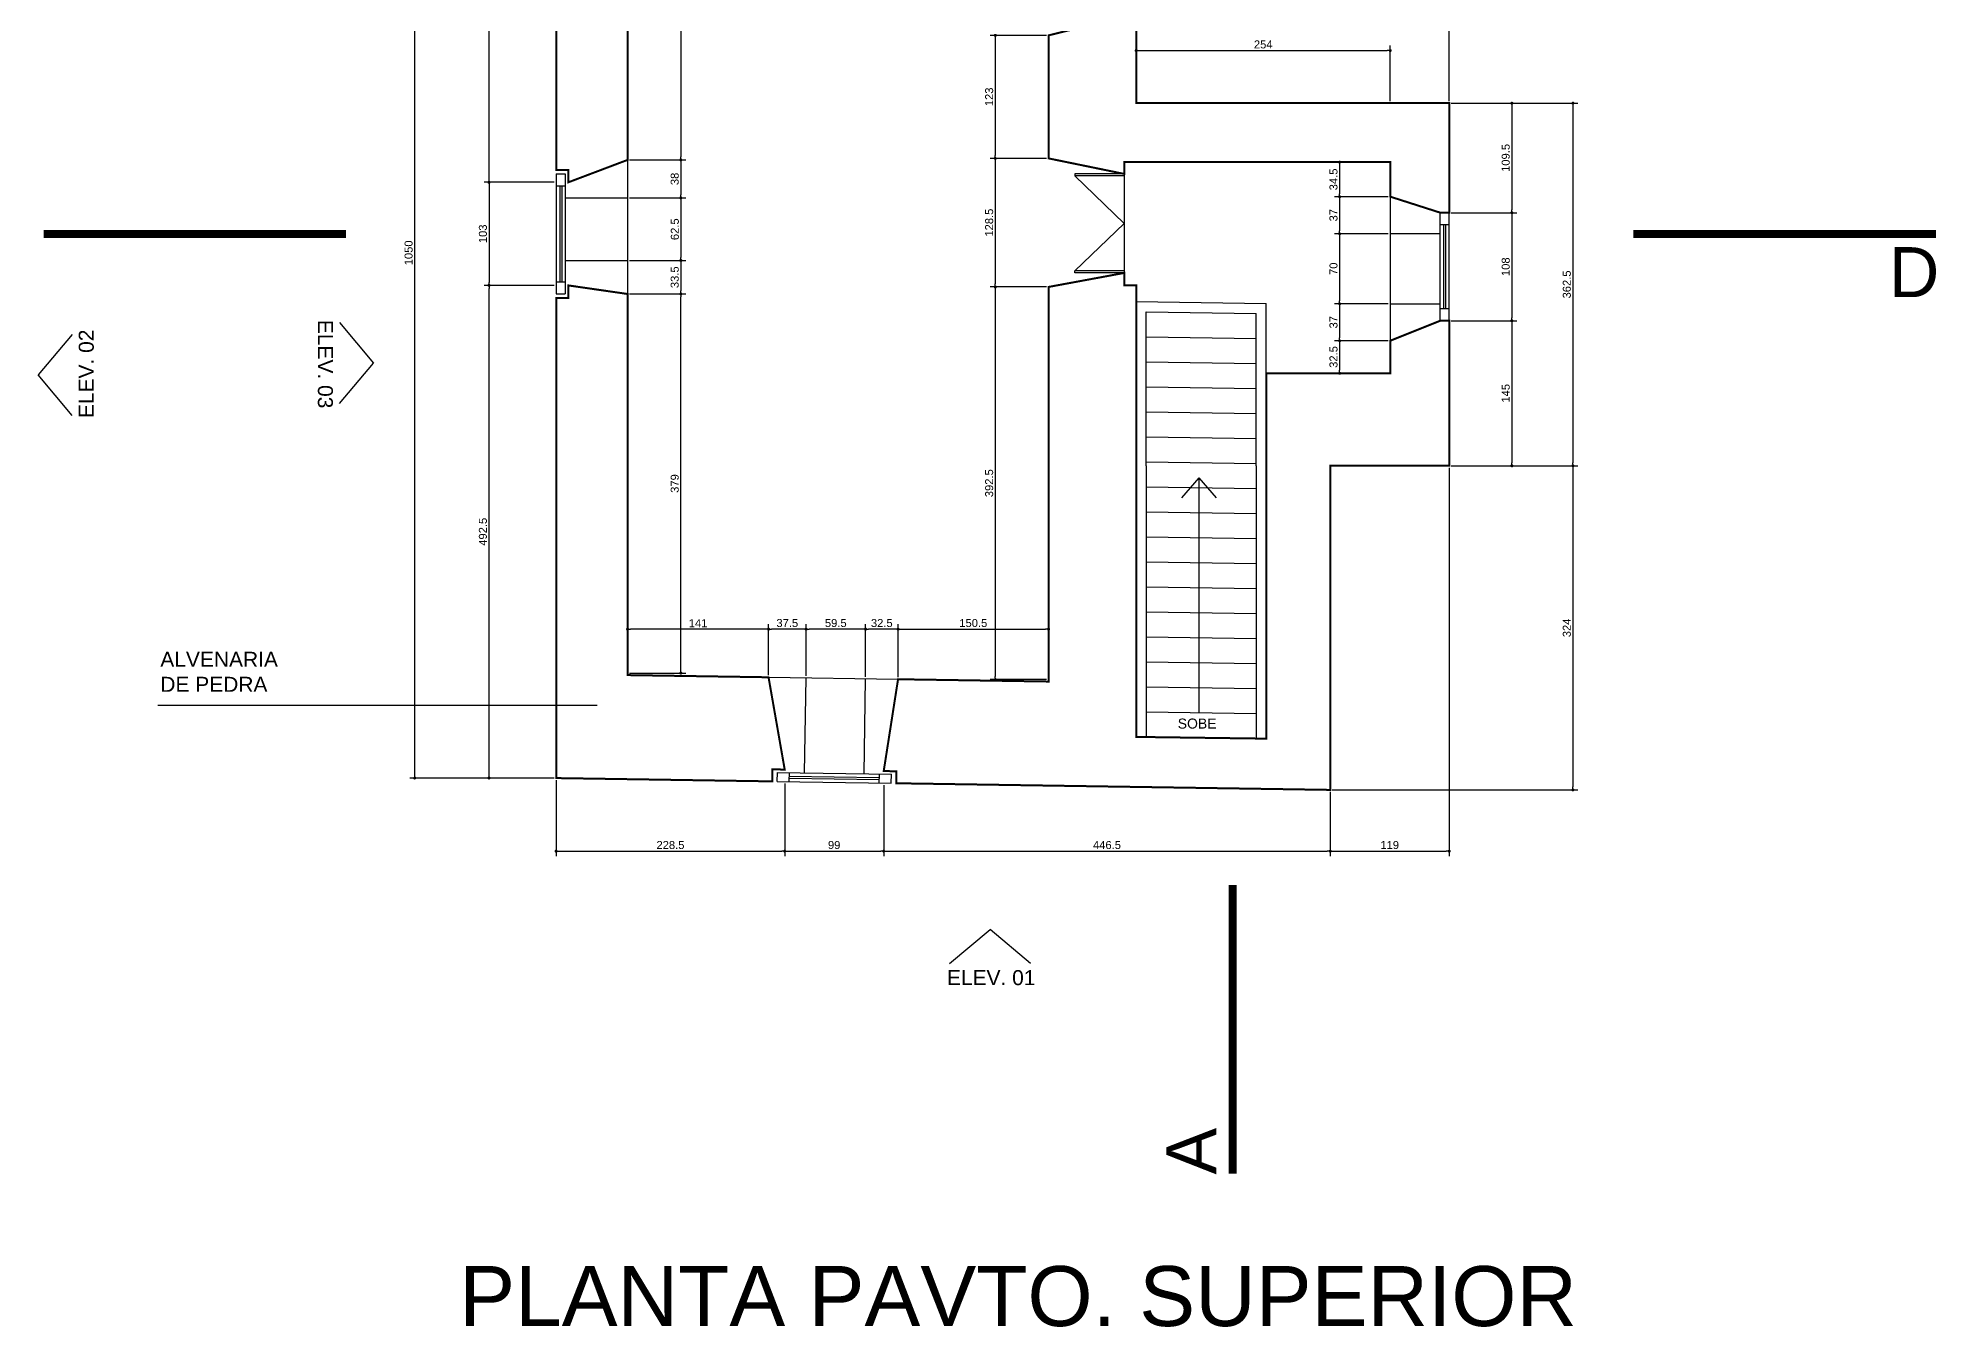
# Model space of a CAD drawing. Extents: x 2519 to 12890, y -1001 to 7229.
# Drawn here: x 4276 to 6178, y 5110 to 6398 of the extents above; entities that cross this region are included whole.
import ezdxf

# ---------------------------------------------------------------- set-up
doc = ezdxf.new("R2010")
doc.units = 0
doc.header["$PDMODE"] = 35
doc.linetypes.add('CENTER2', pattern=[28.575, 19.05, -3.175, 3.175, -3.175])
doc.layers.get('0').update_dxf_attribs({"linetype": 'CONTINUOUS'})
doc.layers.get('DEFPOINTS').update_dxf_attribs({"linetype": 'CONTINUOUS'})
for name, color, linetype in [('COTA', 7, 'CONTINUOUS'), ('PAREDE', 7, 'CONTINUOUS'), ('PAREDE_FINA', 7, 'CONTINUOUS')]:
    doc.layers.add(name, color=color, linetype=linetype)
doc.styles.add('TEXTO', font='ARIAL.TTF')
doc.dimstyles.new('COTA', dxfattribs={"dimtxt": 8, "dimasz": 3, "dimexe": 5, "dimexo": 2, "dimgap": 2, "dimtad": 1, "dimdec": 1, "dimdsep": 46, "dimtxsty": 'TEXTO', "dimblk1": 'DOT', "dimblk2": 'DOT', "dimsah": 1, "dimcen": 0, "dimclrd": 256, "dimclre": 256, "dimclrt": 256, "dimadec": 0, "dimazin": 0, "dimtfac": 0.6, "dimtdec": 1, "dimtmove": 0, "dimatfit": 3, "dimldrblk": 'DOT', "dimfxl": 1, "dimtolj": 1, "dimtzin": 0, "dimarcsym": 0})

# ---------------------------------------------------------------- blocks, each defined once
blk = doc.blocks.new('_DOT')
at = {"color": 0, "linetype": 'ByBlock'}
blk.add_line((-0.5, 0), (-1, 0), dxfattribs=at)
at = {"color": 0, "linetype": 'ByBlock', "const_width": 0.5}
blk.add_lwpolyline([(-0.25, 0, 1), (0.25, 0, 1)], format="xyb", close=True, dxfattribs=at)
blk = doc.blocks.new('*D79')
at = {"layer": 'COTA', "lineweight": -2}
for p, q in [((5687.5, 5968.4), (5687.5, 5580.2)), ((5568.5, 5644.4), (5568.5, 5580.2)), ((5571.5, 5585.2), (5684.5, 5585.2))]:
    blk.add_line(p, q, dxfattribs=at)
at = {"layer": 'DEFPOINTS', "color": 0}
for p in [(5687.5, 5970.4), (5568.5, 5646.4), (5687.5, 5585.2)]:
    blk.add_point(p, dxfattribs=at)
at = {"layer": 'COTA', "lineweight": -2, "xscale": 3, "yscale": 3, "zscale": 3, "rotation": 180}
blk.add_blockref('_DOT', (5568.5, 5585.2), dxfattribs=at)
at = {"layer": 'COTA', "lineweight": -2, "xscale": 3, "yscale": 3, "zscale": 3}
blk.add_blockref('_DOT', (5687.5, 5585.2), dxfattribs=at)
at = {"layer": 'COTA', "insert": (5628, 5591.3), "char_height": 8, "attachment_point": 5, "style": 'TEXTO'}
blk.add_mtext('\\A1;119', dxfattribs=at)
blk = doc.blocks.new('*D78')
at = {"layer": 'COTA', "lineweight": -2}
for p, q in [((5689.5, 5970.4), (5816.2, 5970.4)), ((5811.2, 5967.4), (5811.2, 5649.4)), ((5570.5, 5646.4), (5816.2, 5646.4))]:
    blk.add_line(p, q, dxfattribs=at)
at = {"layer": 'DEFPOINTS', "color": 0}
for p in [(5687.5, 5970.4), (5568.5, 5646.4), (5811.2, 5646.4)]:
    blk.add_point(p, dxfattribs=at)
at = {"layer": 'COTA', "lineweight": -2, "xscale": 3, "yscale": 3, "zscale": 3}
for p, rotation in [((5811.2, 5970.4), 90), ((5811.2, 5646.4), 270)]:
    blk.add_blockref('_DOT', p, dxfattribs=dict(at, rotation=rotation))
at = {"layer": 'COTA', "insert": (5805.1, 5808.4), "char_height": 8, "attachment_point": 5, "rotation": 90, "style": 'TEXTO'}
blk.add_mtext('\\A1;324', dxfattribs=at)
blk = doc.blocks.new('*D67')
at = {"layer": 'COTA', "lineweight": -2}
for p, q in [((5284.9, 6149.2), (5228.6, 6149.2)), ((5233.6, 6146.2), (5233.6, 5759.8)), ((5284.9, 5756.8), (5228.6, 5756.8))]:
    blk.add_line(p, q, dxfattribs=at)
at = {"layer": 'DEFPOINTS', "color": 0}
for p in [(5286.9, 6149.2), (5233.6, 5756.8), (5286.9, 5756.8)]:
    blk.add_point(p, dxfattribs=at)
at = {"layer": 'COTA', "lineweight": -2, "xscale": 3, "yscale": 3, "zscale": 3}
for p, rotation in [((5233.6, 6149.2), 90), ((5233.6, 5756.8), 270)]:
    blk.add_blockref('_DOT', p, dxfattribs=dict(at, rotation=rotation))
at = {"layer": 'COTA', "insert": (5227.5, 5953), "char_height": 8, "attachment_point": 5, "rotation": 90, "style": 'TEXTO'}
blk.add_mtext('\\A1;392.5', dxfattribs=at)
blk = doc.blocks.new('*D51')
at = {"layer": 'COTA', "lineweight": -2}
for p, q in [((4867.9, 6142.2), (4924.2, 6142.2)), ((4919.2, 5766.2), (4919.2, 6139.2)), ((4867.9, 5763.2), (4924.2, 5763.2))]:
    blk.add_line(p, q, dxfattribs=at)
at = {"layer": 'DEFPOINTS', "color": 0}
for p in [(4865.9, 6142.2), (4919.2, 6142.2), (4865.9, 5763.2)]:
    blk.add_point(p, dxfattribs=at)
at = {"layer": 'COTA', "lineweight": -2, "xscale": 3, "yscale": 3, "zscale": 3}
for p, rotation in [((4919.2, 6142.2), 90), ((4919.2, 5763.2), 270)]:
    blk.add_blockref('_DOT', p, dxfattribs=dict(at, rotation=rotation))
at = {"layer": 'COTA', "insert": (4913.1, 5952.7), "char_height": 8, "attachment_point": 5, "rotation": 90, "style": 'TEXTO'}
blk.add_mtext('\\A1;379', dxfattribs=at)
blk = doc.blocks.new('*D49')
at = {"layer": 'COTA', "lineweight": -2}
for p, q in [((4790.5, 6150.8), (4722.4, 6150.8)), ((4727.4, 5661.3), (4727.4, 6147.8)), ((4792.5, 5658.3), (4722.4, 5658.3))]:
    blk.add_line(p, q, dxfattribs=at)
at = {"layer": 'DEFPOINTS', "color": 0}
for p in [(4727.4, 6150.8), (4792.5, 6150.8), (4794.5, 5658.3)]:
    blk.add_point(p, dxfattribs=at)
at = {"layer": 'COTA', "lineweight": -2, "xscale": 3, "yscale": 3, "zscale": 3}
for p, rotation in [((4727.4, 6150.8), 90), ((4727.4, 5658.3), 270)]:
    blk.add_blockref('_DOT', p, dxfattribs=dict(at, rotation=rotation))
at = {"layer": 'COTA', "insert": (4721.3, 5904.5), "char_height": 8, "attachment_point": 5, "rotation": 90, "style": 'TEXTO'}
blk.add_mtext('\\A1;492.5', dxfattribs=at)
blk = doc.blocks.new('*D48')
at = {"layer": 'COTA', "lineweight": -2}
for p, q in [((4792.5, 6708.3), (4648.1, 6708.3)), ((4653.1, 5661.3), (4653.1, 6705.3)), ((4792.5, 5658.3), (4648.1, 5658.3))]:
    blk.add_line(p, q, dxfattribs=at)
at = {"layer": 'DEFPOINTS', "color": 0}
for p in [(4653.1, 6708.3), (4794.5, 6708.3), (4794.5, 5658.3)]:
    blk.add_point(p, dxfattribs=at)
at = {"layer": 'COTA', "lineweight": -2, "xscale": 3, "yscale": 3, "zscale": 3}
for p, rotation in [((4653.1, 6708.3), 90), ((4653.1, 5658.3), 270)]:
    blk.add_blockref('_DOT', p, dxfattribs=dict(at, rotation=rotation))
at = {"layer": 'COTA', "insert": (4647, 6183.3), "char_height": 8, "attachment_point": 5, "rotation": 90, "style": 'TEXTO'}
blk.add_mtext('\\A1;1050', dxfattribs=at)
blk = doc.blocks.new('*D46')
at = {"layer": 'COTA', "lineweight": -2}
for p, q in [((5136.4, 5759.1), (5136.4, 5812.1)), ((5139.4, 5807.1), (5283.9, 5807.1)), ((5286.9, 5756.8), (5286.9, 5812.1))]:
    blk.add_line(p, q, dxfattribs=at)
at = {"layer": 'DEFPOINTS', "color": 0}
for p in [(5286.9, 5807.1), (5136.4, 5757.1), (5286.9, 5754.8)]:
    blk.add_point(p, dxfattribs=at)
at = {"layer": 'COTA', "lineweight": -2, "xscale": 3, "yscale": 3, "zscale": 3, "rotation": 180}
blk.add_blockref('_DOT', (5136.4, 5807.1), dxfattribs=at)
at = {"layer": 'COTA', "lineweight": -2, "xscale": 3, "yscale": 3, "zscale": 3}
blk.add_blockref('_DOT', (5286.9, 5807.1), dxfattribs=at)
at = {"layer": 'COTA', "insert": (5211.6, 5813.2), "char_height": 8, "attachment_point": 5, "style": 'TEXTO'}
blk.add_mtext('\\A1;150.5', dxfattribs=at)
blk = doc.blocks.new('*D41')
at = {"layer": 'COTA', "lineweight": -2}
for p, q in [((5122, 5649.3), (5122, 5580.2)), ((5568.5, 5644.4), (5568.5, 5580.2)), ((5125, 5585.2), (5565.5, 5585.2))]:
    blk.add_line(p, q, dxfattribs=at)
at = {"layer": 'DEFPOINTS', "color": 0}
for p in [(5122, 5651.3), (5568.5, 5646.4), (5568.5, 5585.2)]:
    blk.add_point(p, dxfattribs=at)
at = {"layer": 'COTA', "lineweight": -2, "xscale": 3, "yscale": 3, "zscale": 3, "rotation": 180}
blk.add_blockref('_DOT', (5122, 5585.2), dxfattribs=at)
at = {"layer": 'COTA', "lineweight": -2, "xscale": 3, "yscale": 3, "zscale": 3}
blk.add_blockref('_DOT', (5568.5, 5585.2), dxfattribs=at)
at = {"layer": 'COTA', "insert": (5345.3, 5591.3), "char_height": 8, "attachment_point": 5, "style": 'TEXTO'}
blk.add_mtext('\\A1;446.5', dxfattribs=at)
blk = doc.blocks.new('*D45')
at = {"layer": 'COTA', "lineweight": -2}
for p, q in [((5103.9, 5759.5), (5103.9, 5812.1)), ((5133.4, 5807.1), (5106.9, 5807.1)), ((5136.4, 5759.1), (5136.4, 5812.1))]:
    blk.add_line(p, q, dxfattribs=at)
at = {"layer": 'DEFPOINTS', "color": 0}
for p in [(5103.9, 5807.1), (5103.9, 5757.5), (5136.4, 5757.1)]:
    blk.add_point(p, dxfattribs=at)
at = {"layer": 'COTA', "lineweight": -2, "xscale": 3, "yscale": 3, "zscale": 3, "rotation": 180}
blk.add_blockref('_DOT', (5103.9, 5807.1), dxfattribs=at)
at = {"layer": 'COTA', "lineweight": -2, "xscale": 3, "yscale": 3, "zscale": 3}
blk.add_blockref('_DOT', (5136.4, 5807.1), dxfattribs=at)
at = {"layer": 'COTA', "insert": (5120.1, 5813.2), "char_height": 8, "attachment_point": 5, "style": 'TEXTO'}
blk.add_mtext('\\A1;32.5', dxfattribs=at)
blk = doc.blocks.new('*D44')
at = {"layer": 'COTA', "lineweight": -2}
for p, q in [((5044.4, 5760.5), (5044.4, 5812.1)), ((5100.9, 5807.1), (5047.4, 5807.1)), ((5103.9, 5759.5), (5103.9, 5812.1))]:
    blk.add_line(p, q, dxfattribs=at)
at = {"layer": 'DEFPOINTS', "color": 0}
for p in [(5044.4, 5807.1), (5044.4, 5758.5), (5103.9, 5757.5)]:
    blk.add_point(p, dxfattribs=at)
at = {"layer": 'COTA', "lineweight": -2, "xscale": 3, "yscale": 3, "zscale": 3, "rotation": 180}
blk.add_blockref('_DOT', (5044.4, 5807.1), dxfattribs=at)
at = {"layer": 'COTA', "lineweight": -2, "xscale": 3, "yscale": 3, "zscale": 3}
blk.add_blockref('_DOT', (5103.9, 5807.1), dxfattribs=at)
at = {"layer": 'COTA', "insert": (5074.1, 5813.2), "char_height": 8, "attachment_point": 5, "style": 'TEXTO'}
blk.add_mtext('\\A1;59.5', dxfattribs=at)
blk = doc.blocks.new('*D43')
at = {"layer": 'COTA', "lineweight": -2}
for p, q in [((5006.9, 5761), (5006.9, 5812.1)), ((5041.4, 5807.1), (5009.9, 5807.1)), ((5044.4, 5760.5), (5044.4, 5812.1))]:
    blk.add_line(p, q, dxfattribs=at)
at = {"layer": 'DEFPOINTS', "color": 0}
for p in [(5006.9, 5807.1), (5006.9, 5759), (5044.4, 5758.5)]:
    blk.add_point(p, dxfattribs=at)
at = {"layer": 'COTA', "lineweight": -2, "xscale": 3, "yscale": 3, "zscale": 3, "rotation": 180}
blk.add_blockref('_DOT', (5006.9, 5807.1), dxfattribs=at)
at = {"layer": 'COTA', "lineweight": -2, "xscale": 3, "yscale": 3, "zscale": 3}
blk.add_blockref('_DOT', (5044.4, 5807.1), dxfattribs=at)
at = {"layer": 'COTA', "insert": (5025.6, 5813.2), "char_height": 8, "attachment_point": 5, "style": 'TEXTO'}
blk.add_mtext('\\A1;37.5', dxfattribs=at)
blk = doc.blocks.new('*D42')
at = {"layer": 'COTA', "lineweight": -2}
for p, q in [((4865.9, 5763.2), (4865.9, 5812.1)), ((5003.9, 5807.1), (4868.9, 5807.1)), ((5006.9, 5761), (5006.9, 5812.1))]:
    blk.add_line(p, q, dxfattribs=at)
at = {"layer": 'DEFPOINTS', "color": 0}
for p in [(4865.9, 5807.1), (4865.9, 5761.2), (5006.9, 5759)]:
    blk.add_point(p, dxfattribs=at)
at = {"layer": 'COTA', "lineweight": -2, "xscale": 3, "yscale": 3, "zscale": 3, "rotation": 180}
blk.add_blockref('_DOT', (4865.9, 5807.1), dxfattribs=at)
at = {"layer": 'COTA', "lineweight": -2, "xscale": 3, "yscale": 3, "zscale": 3}
blk.add_blockref('_DOT', (5006.9, 5807.1), dxfattribs=at)
at = {"layer": 'COTA', "insert": (4936.4, 5813.1), "char_height": 8, "attachment_point": 5, "style": 'TEXTO'}
blk.add_mtext('\\A1;141', dxfattribs=at)
blk = doc.blocks.new('*D40')
at = {"layer": 'COTA', "lineweight": -2}
for p, q in [((5023, 5652.8), (5023, 5580.2)), ((5122, 5651.3), (5122, 5580.2)), ((5026, 5585.2), (5119, 5585.2))]:
    blk.add_line(p, q, dxfattribs=at)
at = {"layer": 'DEFPOINTS', "color": 0}
for p in [(5023, 5654.8), (5122, 5653.3), (5122, 5585.2)]:
    blk.add_point(p, dxfattribs=at)
at = {"layer": 'COTA', "lineweight": -2, "xscale": 3, "yscale": 3, "zscale": 3, "rotation": 180}
blk.add_blockref('_DOT', (5023, 5585.2), dxfattribs=at)
at = {"layer": 'COTA', "lineweight": -2, "xscale": 3, "yscale": 3, "zscale": 3}
blk.add_blockref('_DOT', (5122, 5585.2), dxfattribs=at)
at = {"layer": 'COTA', "insert": (5072.5, 5591.3), "char_height": 8, "attachment_point": 5, "style": 'TEXTO'}
blk.add_mtext('\\A1;99', dxfattribs=at)
blk = doc.blocks.new('*D39')
at = {"layer": 'COTA', "lineweight": -2}
for p, q in [((4794.5, 5656.3), (4794.5, 5580.2)), ((5023, 5650.8), (5023, 5580.2)), ((4797.5, 5585.2), (5020, 5585.2))]:
    blk.add_line(p, q, dxfattribs=at)
at = {"layer": 'DEFPOINTS', "color": 0}
for p in [(4794.5, 5658.3), (5023, 5652.8), (5023, 5585.2)]:
    blk.add_point(p, dxfattribs=at)
at = {"layer": 'COTA', "lineweight": -2, "xscale": 3, "yscale": 3, "zscale": 3, "rotation": 180}
blk.add_blockref('_DOT', (4794.5, 5585.2), dxfattribs=at)
at = {"layer": 'COTA', "lineweight": -2, "xscale": 3, "yscale": 3, "zscale": 3}
blk.add_blockref('_DOT', (5023, 5585.2), dxfattribs=at)
at = {"layer": 'COTA', "insert": (4908.8, 5591.3), "char_height": 8, "attachment_point": 5, "style": 'TEXTO'}
blk.add_mtext('\\A1;228.5', dxfattribs=at)
blk = doc.blocks.new('*D58')
at = {"layer": 'COTA', "lineweight": -2}
for p, q in [((5374.5, 6682.8), (5374.5, 6772.6)), ((5687.5, 6334.9), (5687.5, 6772.6)), ((5377.5, 6767.6), (5684.5, 6767.6))]:
    blk.add_line(p, q, dxfattribs=at)
at = {"layer": 'DEFPOINTS', "color": 0}
for p in [(5687.5, 6767.6), (5374.5, 6680.8), (5687.5, 6332.9)]:
    blk.add_point(p, dxfattribs=at)
at = {"layer": 'COTA', "lineweight": -2, "xscale": 3, "yscale": 3, "zscale": 3, "rotation": 180}
blk.add_blockref('_DOT', (5374.5, 6767.6), dxfattribs=at)
at = {"layer": 'COTA', "lineweight": -2, "xscale": 3, "yscale": 3, "zscale": 3}
blk.add_blockref('_DOT', (5687.5, 6767.6), dxfattribs=at)
at = {"layer": 'COTA', "insert": (5531, 6773.7), "char_height": 8, "attachment_point": 5, "style": 'TEXTO'}
blk.add_mtext('\\A1;313', dxfattribs=at)
blk = doc.blocks.new('*D52')
at = {"layer": 'COTA', "lineweight": -2}
for p, q in [((4867.9, 6653.7), (4924.2, 6653.7)), ((4919.2, 6650.7), (4919.2, 6279.2)), ((4867.9, 6276.2), (4924.2, 6276.2))]:
    blk.add_line(p, q, dxfattribs=at)
at = {"layer": 'DEFPOINTS', "color": 0}
for p in [(4865.9, 6653.7), (4865.9, 6276.2), (4919.2, 6276.2)]:
    blk.add_point(p, dxfattribs=at)
at = {"layer": 'COTA', "lineweight": -2, "xscale": 3, "yscale": 3, "zscale": 3}
for p, rotation in [((4919.2, 6653.7), 90), ((4919.2, 6276.2), 270)]:
    blk.add_blockref('_DOT', p, dxfattribs=dict(at, rotation=rotation))
at = {"layer": 'COTA', "insert": (4913.1, 6464.9), "char_height": 8, "attachment_point": 5, "rotation": 90, "style": 'TEXTO'}
blk.add_mtext('\\A1;377.5', dxfattribs=at)
blk = doc.blocks.new('*D50')
at = {"layer": 'COTA', "lineweight": -2}
for p, q in [((4792.5, 6708.3), (4722.4, 6708.3)), ((4727.4, 6256.8), (4727.4, 6705.3)), ((4790.5, 6253.8), (4722.4, 6253.8))]:
    blk.add_line(p, q, dxfattribs=at)
at = {"layer": 'DEFPOINTS', "color": 0}
for p in [(4727.4, 6708.3), (4794.5, 6708.3), (4792.5, 6253.8)]:
    blk.add_point(p, dxfattribs=at)
at = {"layer": 'COTA', "lineweight": -2, "xscale": 3, "yscale": 3, "zscale": 3}
for p, rotation in [((4727.4, 6708.3), 90), ((4727.4, 6253.8), 270)]:
    blk.add_blockref('_DOT', p, dxfattribs=dict(at, rotation=rotation))
at = {"layer": 'COTA', "insert": (4721.3, 6481), "char_height": 8, "attachment_point": 5, "rotation": 90, "style": 'TEXTO'}
blk.add_mtext('\\A1;454.5', dxfattribs=at)
blk = doc.blocks.new('*D56')
at = {"layer": 'COTA', "lineweight": -2}
for p, q in [((4792.5, 6253.8), (4722.4, 6253.8)), ((4727.4, 6250.8), (4727.4, 6153.8)), ((4792.5, 6150.8), (4722.4, 6150.8))]:
    blk.add_line(p, q, dxfattribs=at)
at = {"layer": 'DEFPOINTS', "color": 0}
for p in [(4794.5, 6253.8), (4727.4, 6150.8), (4794.5, 6150.8)]:
    blk.add_point(p, dxfattribs=at)
at = {"layer": 'COTA', "lineweight": -2, "xscale": 3, "yscale": 3, "zscale": 3}
for p, rotation in [((4727.4, 6253.8), 90), ((4727.4, 6150.8), 270)]:
    blk.add_blockref('_DOT', p, dxfattribs=dict(at, rotation=rotation))
at = {"layer": 'COTA', "insert": (4721.3, 6202.3), "char_height": 8, "attachment_point": 5, "rotation": 90, "style": 'TEXTO'}
blk.add_mtext('\\A1;103', dxfattribs=at)
blk = doc.blocks.new('*D55')
at = {"layer": 'COTA', "lineweight": -2}
for p, q in [((4867.9, 6175.7), (4924.2, 6175.7)), ((4919.2, 6172.7), (4919.2, 6145.2)), ((4867.9, 6142.2), (4924.2, 6142.2))]:
    blk.add_line(p, q, dxfattribs=at)
at = {"layer": 'DEFPOINTS', "color": 0}
for p in [(4865.9, 6175.7), (4865.9, 6142.2), (4919.2, 6142.2)]:
    blk.add_point(p, dxfattribs=at)
at = {"layer": 'COTA', "lineweight": -2, "xscale": 3, "yscale": 3, "zscale": 3}
for p, rotation in [((4919.2, 6175.7), 90), ((4919.2, 6142.2), 270)]:
    blk.add_blockref('_DOT', p, dxfattribs=dict(at, rotation=rotation))
at = {"layer": 'COTA', "insert": (4913.1, 6158.9), "char_height": 8, "attachment_point": 5, "rotation": 90, "style": 'TEXTO'}
blk.add_mtext('\\A1;33.5', dxfattribs=at)
blk = doc.blocks.new('*D54')
at = {"layer": 'COTA', "lineweight": -2}
for p, q in [((4867.9, 6238.2), (4924.2, 6238.2)), ((4919.2, 6235.2), (4919.2, 6178.7)), ((4867.9, 6175.7), (4924.2, 6175.7))]:
    blk.add_line(p, q, dxfattribs=at)
at = {"layer": 'DEFPOINTS', "color": 0}
for p in [(4865.9, 6238.2), (4865.9, 6175.7), (4919.2, 6175.7)]:
    blk.add_point(p, dxfattribs=at)
at = {"layer": 'COTA', "lineweight": -2, "xscale": 3, "yscale": 3, "zscale": 3}
for p, rotation in [((4919.2, 6238.2), 90), ((4919.2, 6175.7), 270)]:
    blk.add_blockref('_DOT', p, dxfattribs=dict(at, rotation=rotation))
at = {"layer": 'COTA', "insert": (4913.2, 6206.9), "char_height": 8, "attachment_point": 5, "rotation": 90, "style": 'TEXTO'}
blk.add_mtext('\\A1;62.5', dxfattribs=at)
blk = doc.blocks.new('*D53')
at = {"layer": 'COTA', "lineweight": -2}
for p, q in [((4867.9, 6276.2), (4924.2, 6276.2)), ((4919.2, 6273.2), (4919.2, 6241.2)), ((4867.9, 6238.2), (4924.2, 6238.2))]:
    blk.add_line(p, q, dxfattribs=at)
at = {"layer": 'DEFPOINTS', "color": 0}
for p in [(4865.9, 6276.2), (4865.9, 6238.2), (4919.2, 6238.2)]:
    blk.add_point(p, dxfattribs=at)
at = {"layer": 'COTA', "lineweight": -2, "xscale": 3, "yscale": 3, "zscale": 3}
for p, rotation in [((4919.2, 6276.2), 90), ((4919.2, 6238.2), 270)]:
    blk.add_blockref('_DOT', p, dxfattribs=dict(at, rotation=rotation))
at = {"layer": 'COTA', "insert": (4913.1, 6257.2), "char_height": 8, "attachment_point": 5, "rotation": 90, "style": 'TEXTO'}
blk.add_mtext('\\A1;38', dxfattribs=at)
blk = doc.blocks.new('*D77')
at = {"layer": 'COTA', "lineweight": -2}
for p, q in [((5689.5, 6332.9), (5816.2, 6332.9)), ((5811.2, 6329.9), (5811.2, 5973.4)), ((5689.5, 5970.4), (5816.2, 5970.4))]:
    blk.add_line(p, q, dxfattribs=at)
at = {"layer": 'DEFPOINTS', "color": 0}
for p in [(5687.5, 6332.9), (5687.5, 5970.4), (5811.2, 5970.4)]:
    blk.add_point(p, dxfattribs=at)
at = {"layer": 'COTA', "lineweight": -2, "xscale": 3, "yscale": 3, "zscale": 3}
for p, rotation in [((5811.2, 6332.9), 90), ((5811.2, 5970.4), 270)]:
    blk.add_blockref('_DOT', p, dxfattribs=dict(at, rotation=rotation))
at = {"layer": 'COTA', "insert": (5805.1, 6151.7), "char_height": 8, "attachment_point": 5, "rotation": 90, "style": 'TEXTO'}
blk.add_mtext('\\A1;362.5', dxfattribs=at)
blk = doc.blocks.new('*D76')
at = {"layer": 'COTA', "lineweight": -2}
for p, q in [((5374.5, 6334.9), (5374.5, 6390.5)), ((5628.5, 6334.9), (5628.5, 6390.5)), ((5377.5, 6385.5), (5625.5, 6385.5))]:
    blk.add_line(p, q, dxfattribs=at)
at = {"layer": 'DEFPOINTS', "color": 0}
for p in [(5628.5, 6385.5), (5374.5, 6332.9), (5628.5, 6332.9)]:
    blk.add_point(p, dxfattribs=at)
at = {"layer": 'COTA', "lineweight": -2, "xscale": 3, "yscale": 3, "zscale": 3, "rotation": 180}
blk.add_blockref('_DOT', (5374.5, 6385.5), dxfattribs=at)
at = {"layer": 'COTA', "lineweight": -2, "xscale": 3, "yscale": 3, "zscale": 3}
blk.add_blockref('_DOT', (5628.5, 6385.5), dxfattribs=at)
at = {"layer": 'COTA', "insert": (5501.5, 6391.6), "char_height": 8, "attachment_point": 5, "style": 'TEXTO'}
blk.add_mtext('\\A1;254', dxfattribs=at)
blk = doc.blocks.new('*D75')
at = {"layer": 'COTA', "lineweight": -2}
for p, q in [((5689.5, 6115.4), (5755.1, 6115.4)), ((5750.1, 6112.4), (5750.1, 5973.4)), ((5689.5, 5970.4), (5755.1, 5970.4))]:
    blk.add_line(p, q, dxfattribs=at)
at = {"layer": 'DEFPOINTS', "color": 0}
for p in [(5687.5, 6115.4), (5687.5, 5970.4), (5750.1, 5970.4)]:
    blk.add_point(p, dxfattribs=at)
at = {"layer": 'COTA', "lineweight": -2, "xscale": 3, "yscale": 3, "zscale": 3}
for p, rotation in [((5750.1, 6115.4), 90), ((5750.1, 5970.4), 270)]:
    blk.add_blockref('_DOT', p, dxfattribs=dict(at, rotation=rotation))
at = {"layer": 'COTA', "insert": (5744, 6042.9), "char_height": 8, "attachment_point": 5, "rotation": 90, "style": 'TEXTO'}
blk.add_mtext('\\A1;145', dxfattribs=at)
blk = doc.blocks.new('*D74')
at = {"layer": 'COTA', "lineweight": -2}
for p, q in [((5689.5, 6223.4), (5755.1, 6223.4)), ((5750.1, 6220.4), (5750.1, 6118.4)), ((5689.5, 6115.4), (5755.1, 6115.4))]:
    blk.add_line(p, q, dxfattribs=at)
at = {"layer": 'DEFPOINTS', "color": 0}
for p in [(5687.5, 6223.4), (5687.5, 6115.4), (5750.1, 6115.4)]:
    blk.add_point(p, dxfattribs=at)
at = {"layer": 'COTA', "lineweight": -2, "xscale": 3, "yscale": 3, "zscale": 3}
for p, rotation in [((5750.1, 6223.4), 90), ((5750.1, 6115.4), 270)]:
    blk.add_blockref('_DOT', p, dxfattribs=dict(at, rotation=rotation))
at = {"layer": 'COTA', "insert": (5744, 6169.4), "char_height": 8, "attachment_point": 5, "rotation": 90, "style": 'TEXTO'}
blk.add_mtext('\\A1;108', dxfattribs=at)
blk = doc.blocks.new('*D73')
at = {"layer": 'COTA', "lineweight": -2}
for p, q in [((5689.5, 6332.9), (5755.1, 6332.9)), ((5750.1, 6329.9), (5750.1, 6226.4)), ((5689.5, 6223.4), (5755.1, 6223.4))]:
    blk.add_line(p, q, dxfattribs=at)
at = {"layer": 'DEFPOINTS', "color": 0}
for p in [(5687.5, 6332.9), (5687.5, 6223.4), (5750.1, 6223.4)]:
    blk.add_point(p, dxfattribs=at)
at = {"layer": 'COTA', "lineweight": -2, "xscale": 3, "yscale": 3, "zscale": 3}
for p, rotation in [((5750.1, 6332.9), 90), ((5750.1, 6223.4), 270)]:
    blk.add_blockref('_DOT', p, dxfattribs=dict(at, rotation=rotation))
at = {"layer": 'COTA', "insert": (5744, 6278.2), "char_height": 8, "attachment_point": 5, "rotation": 90, "style": 'TEXTO'}
blk.add_mtext('\\A1;109.5', dxfattribs=at)
blk = doc.blocks.new('*D72')
at = {"layer": 'COTA', "lineweight": -2}
for p, q in [((5626.5, 6095.4), (5572.9, 6095.4)), ((5577.9, 6092.4), (5577.9, 6065.9)), ((5626.5, 6062.9), (5572.9, 6062.9))]:
    blk.add_line(p, q, dxfattribs=at)
at = {"layer": 'DEFPOINTS', "color": 0}
for p in [(5628.5, 6095.4), (5577.9, 6062.9), (5628.5, 6062.9)]:
    blk.add_point(p, dxfattribs=at)
at = {"layer": 'COTA', "lineweight": -2, "xscale": 3, "yscale": 3, "zscale": 3}
for p, rotation in [((5577.9, 6095.4), 90), ((5577.9, 6062.9), 270)]:
    blk.add_blockref('_DOT', p, dxfattribs=dict(at, rotation=rotation))
at = {"layer": 'COTA', "insert": (5571.8, 6079.2), "char_height": 8, "attachment_point": 5, "rotation": 90, "style": 'TEXTO'}
blk.add_mtext('\\A1;32.5', dxfattribs=at)
blk = doc.blocks.new('*D71')
at = {"layer": 'COTA', "lineweight": -2}
for p, q in [((5626.5, 6132.4), (5572.9, 6132.4)), ((5577.9, 6129.4), (5577.9, 6098.4)), ((5626.5, 6095.4), (5572.9, 6095.4))]:
    blk.add_line(p, q, dxfattribs=at)
at = {"layer": 'DEFPOINTS', "color": 0}
for p in [(5628.5, 6132.4), (5577.9, 6095.4), (5628.5, 6095.4)]:
    blk.add_point(p, dxfattribs=at)
at = {"layer": 'COTA', "lineweight": -2, "xscale": 3, "yscale": 3, "zscale": 3}
for p, rotation in [((5577.9, 6132.4), 90), ((5577.9, 6095.4), 270)]:
    blk.add_blockref('_DOT', p, dxfattribs=dict(at, rotation=rotation))
at = {"layer": 'COTA', "insert": (5571.8, 6113.9), "char_height": 8, "attachment_point": 5, "rotation": 90, "style": 'TEXTO'}
blk.add_mtext('\\A1;37', dxfattribs=at)
blk = doc.blocks.new('*D70')
at = {"layer": 'COTA', "lineweight": -2}
for p, q in [((5626.5, 6202.4), (5572.9, 6202.4)), ((5577.9, 6199.4), (5577.9, 6135.4)), ((5626.5, 6132.4), (5572.9, 6132.4))]:
    blk.add_line(p, q, dxfattribs=at)
at = {"layer": 'DEFPOINTS', "color": 0}
for p in [(5628.5, 6202.4), (5577.9, 6132.4), (5628.5, 6132.4)]:
    blk.add_point(p, dxfattribs=at)
at = {"layer": 'COTA', "lineweight": -2, "xscale": 3, "yscale": 3, "zscale": 3}
for p, rotation in [((5577.9, 6202.4), 90), ((5577.9, 6132.4), 270)]:
    blk.add_blockref('_DOT', p, dxfattribs=dict(at, rotation=rotation))
at = {"layer": 'COTA', "insert": (5571.8, 6167.4), "char_height": 8, "attachment_point": 5, "rotation": 90, "style": 'TEXTO'}
blk.add_mtext('\\A1;70', dxfattribs=at)
blk = doc.blocks.new('*D69')
at = {"layer": 'COTA', "lineweight": -2}
for p, q in [((5626.5, 6239.4), (5572.9, 6239.4)), ((5577.9, 6236.4), (5577.9, 6205.4)), ((5626.5, 6202.4), (5572.9, 6202.4))]:
    blk.add_line(p, q, dxfattribs=at)
at = {"layer": 'DEFPOINTS', "color": 0}
for p in [(5628.5, 6239.4), (5577.9, 6202.4), (5628.5, 6202.4)]:
    blk.add_point(p, dxfattribs=at)
at = {"layer": 'COTA', "lineweight": -2, "xscale": 3, "yscale": 3, "zscale": 3}
for p, rotation in [((5577.9, 6239.4), 90), ((5577.9, 6202.4), 270)]:
    blk.add_blockref('_DOT', p, dxfattribs=dict(at, rotation=rotation))
at = {"layer": 'COTA', "insert": (5571.8, 6220.9), "char_height": 8, "attachment_point": 5, "rotation": 90, "style": 'TEXTO'}
blk.add_mtext('\\A1;37', dxfattribs=at)
blk = doc.blocks.new('*D68')
at = {"layer": 'COTA', "lineweight": -2}
for p, q in [((5626.5, 6273.9), (5572.9, 6273.9)), ((5577.9, 6270.9), (5577.9, 6242.4)), ((5626.5, 6239.4), (5572.9, 6239.4))]:
    blk.add_line(p, q, dxfattribs=at)
at = {"layer": 'DEFPOINTS', "color": 0}
for p in [(5628.5, 6273.9), (5577.9, 6239.4), (5628.5, 6239.4)]:
    blk.add_point(p, dxfattribs=at)
at = {"layer": 'COTA', "lineweight": -2, "xscale": 3, "yscale": 3, "zscale": 3}
for p, rotation in [((5577.9, 6273.9), 90), ((5577.9, 6239.4), 270)]:
    blk.add_blockref('_DOT', p, dxfattribs=dict(at, rotation=rotation))
at = {"layer": 'COTA', "insert": (5571.8, 6256.7), "char_height": 8, "attachment_point": 5, "rotation": 90, "style": 'TEXTO'}
blk.add_mtext('\\A1;34.5', dxfattribs=at)
blk = doc.blocks.new('*D66')
at = {"layer": 'COTA', "lineweight": -2}
for p, q in [((5284.9, 6277.7), (5228.6, 6277.7)), ((5233.6, 6274.7), (5233.6, 6152.2)), ((5284.9, 6149.2), (5228.6, 6149.2))]:
    blk.add_line(p, q, dxfattribs=at)
at = {"layer": 'DEFPOINTS', "color": 0}
for p in [(5286.9, 6277.7), (5233.6, 6149.2), (5286.9, 6149.2)]:
    blk.add_point(p, dxfattribs=at)
at = {"layer": 'COTA', "lineweight": -2, "xscale": 3, "yscale": 3, "zscale": 3}
for p, rotation in [((5233.6, 6277.7), 90), ((5233.6, 6149.2), 270)]:
    blk.add_blockref('_DOT', p, dxfattribs=dict(at, rotation=rotation))
at = {"layer": 'COTA', "insert": (5227.5, 6213.5), "char_height": 8, "attachment_point": 5, "rotation": 90, "style": 'TEXTO'}
blk.add_mtext('\\A1;128.5', dxfattribs=at)
blk = doc.blocks.new('*D65')
at = {"layer": 'COTA', "lineweight": -2}
for p, q in [((5284.9, 6400.7), (5228.6, 6400.7)), ((5233.6, 6397.7), (5233.6, 6280.7)), ((5284.9, 6277.7), (5228.6, 6277.7))]:
    blk.add_line(p, q, dxfattribs=at)
at = {"layer": 'DEFPOINTS', "color": 0}
for p in [(5286.9, 6400.7), (5233.6, 6277.7), (5286.9, 6277.7)]:
    blk.add_point(p, dxfattribs=at)
at = {"layer": 'COTA', "lineweight": -2, "xscale": 3, "yscale": 3, "zscale": 3}
for p, rotation in [((5233.6, 6400.7), 90), ((5233.6, 6277.7), 270)]:
    blk.add_blockref('_DOT', p, dxfattribs=dict(at, rotation=rotation))
at = {"layer": 'COTA', "insert": (5227.5, 6339.2), "char_height": 8, "attachment_point": 5, "rotation": 90, "style": 'TEXTO'}
blk.add_mtext('\\A1;123', dxfattribs=at)

msp = doc.modelspace()

# ---------------------------------------------------------------- linework, layer by layer
at = {"layer": 'PAREDE', "const_width": 2}
for points in [[(4806.54, 6253.75), (4865.88, 6276.18), (4865.88, 6653.68), (5286.88, 6633.71), (5286.88, 6533.71), (5362.54, 6521.25), (5362.54, 6533.75), (5374.54, 6533.75), (5374.54, 6680.75), (4794.54, 6708.25), (4794.54, 6266.25), (4806.54, 6266.25)], [(5362.54, 6262.21), (5362.54, 6273.95), (5628.54, 6273.95), (5628.54, 6239.45), (5678.54, 6223.45), (5687.54, 6223.45), (5687.54, 6332.95), (5374.54, 6332.95), (5374.54, 6406.75), (5362.54, 6406.75), (5362.54, 6419.25), (5286.88, 6400.71), (5286.88, 6277.71)], [(5687.54, 5970.45), (5687.54, 6115.45), (5678.54, 6115.45), (5628.54, 6095.45), (5628.54, 6062.95), (5504.54, 6062.95), (5504.54, 5697.67), (5374.54, 5699.41), (5374.54, 6150.71), (5362.54, 6150.71), (5362.54, 6163.21), (5286.88, 6149.21), (5286.88, 5754.76), (5136.37, 5757.05), (5122.04, 5665.26), (5134.54, 5665.07), (5134.54, 5653.07), (5370.04, 5649.48), (5509.04, 5647.36), (5568.54, 5646.45), (5568.54, 5970.45)], [(5023.04, 5666.77), (5006.88, 5759.03), (4865.88, 5761.18), (4865.88, 6142.18), (4806.54, 6150.75), (4806.54, 6138.25), (4794.54, 6138.25), (4794.54, 5658.25), (5010.54, 5654.96), (5010.54, 5666.96)]]:
    msp.add_lwpolyline(points, close=True, dxfattribs=at)
at = {"layer": 'PAREDE_FINA'}
for p, q in [((5384.54, 5970.45), (5384.54, 5699.41)), ((5437.14, 5958.25), (5437.14, 5723.58)), ((5494.54, 5970.45), (5494.54, 5697.67))]:
    msp.add_line(p, q, dxfattribs=at)
for points in [[(4865.88, 6276.18), (4865.88, 6142.18)], [(4794.54, 6262.25), (4803.54, 6262.25)], [(4794.54, 6262.25), (4794.54, 6142.25)], [(4803.54, 6262.25), (4803.54, 6142.25)], [(5362.54, 6262.21), (5313.04, 6262.21)], [(5313.04, 6262.21), (5313.04, 6260.21)], [(5362.54, 6260.21), (5313.04, 6260.21)], [(5313.04, 6260.21), (5362.54, 6212.71)], [(5362.54, 6262.21), (5362.54, 6163.21)], [(4794.54, 6250.25), (4803.54, 6250.25)], [(4798.04, 6250.25), (4798.04, 6154.25)], [(4800.04, 6250.25), (4800.04, 6154.25)], [(4803.54, 6238.18), (4865.88, 6238.18)], [(5628.54, 6239.45), (5628.54, 6095.45)], [(5678.54, 6115.45), (5678.54, 6223.45)], [(5687.54, 6115.45), (5687.54, 6223.45)], [(5313.04, 6165.21), (5362.54, 6212.71)], [(5678.54, 6202.45), (5628.54, 6202.45)], [(5687.54, 6211.45), (5678.54, 6211.45)], [(5682.04, 6127.45), (5682.04, 6211.45)], [(5684.04, 6127.45), (5684.04, 6211.45)], [(4803.54, 6175.68), (4865.88, 6175.68)], [(5362.54, 6165.21), (5313.04, 6165.21)], [(5313.04, 6163.21), (5313.04, 6165.21)], [(5362.54, 6163.21), (5313.04, 6163.21)], [(4794.54, 6154.25), (4803.54, 6154.25)], [(4794.54, 6142.25), (4803.54, 6142.25)], [(5628.54, 6132.45), (5678.54, 6132.45)], [(5687.54, 6127.45), (5678.54, 6127.45)], [(4577.79, 6113.65), (4611.96, 6073.17)], [(4310.61, 6101.75), (4276.45, 6061.27)], [(4577.79, 6032.69), (4611.96, 6073.17)], [(4310.61, 6020.79), (4276.45, 6061.27)], [(5437.14, 5958.25), (5419.95, 5938.32)], [(5437.14, 5958.25), (5454.32, 5938.32)], [(5384.54, 5949.41), (5494.54, 5947.67)], [(5384.54, 5924.41), (5494.54, 5922.67)], [(5384.54, 5899.41), (5494.54, 5897.67)], [(5384.54, 5874.41), (5494.54, 5872.67)], [(5384.54, 5849.41), (5494.54, 5847.67)], [(5384.54, 5824.41), (5494.54, 5822.67)], [(5384.54, 5799.41), (5494.54, 5797.67)], [(5384.54, 5774.41), (5494.54, 5772.67)], [(5006.88, 5759.03), (5136.37, 5757.05)], [(5042.93, 5663.46), (5044.38, 5758.45)], [(5102.42, 5662.56), (5103.87, 5757.55)], [(5384.54, 5749.41), (5494.54, 5747.67)], [(4396.31, 5731.16), (4835.61, 5731.16)], [(5384.54, 5724.41), (5494.54, 5722.67)], [(5384.54, 5699.41), (5494.54, 5697.67)], [(5015.55, 5654.88), (5015.68, 5663.88)], [(5015.55, 5654.88), (5129.53, 5653.14)], [(5015.68, 5663.88), (5129.67, 5662.14)], [(5027.54, 5654.7), (5027.68, 5663.7)], [(5027.6, 5658.2), (5117.59, 5656.83)], [(5027.63, 5660.2), (5117.62, 5658.83)], [(5117.53, 5653.33), (5117.67, 5662.32)], [(5129.53, 5653.14), (5129.67, 5662.14)], [(5187.95, 5472.8), (5228.43, 5506.97)], [(5268.91, 5472.8), (5228.43, 5506.97)]]:
    msp.add_lwpolyline(points, dxfattribs=at)
at = {"layer": 'PAREDE_FINA', "linetype": 'CENTER2', "ltscale": 3, "const_width": 8}
for points in [[(4281.91, 6202.18), (4584.43, 6202.18)], [(5871.65, 6202.18), (6174.17, 6202.18)], [(5470.84, 5262.74), (5470.84, 5551.51)]]:
    msp.add_lwpolyline(points, dxfattribs=at)
at = {"layer": 'PAREDE_FINA', "ltscale": 0.5}
for points in [[(5374.54, 6134.57), (5504.54, 6132.52)], [(5384.54, 5970.45), (5384.54, 6124.41)], [(5384.54, 6124.41), (5494.54, 6122.67)], [(5504.54, 6062.95), (5504.54, 6132.52)], [(5494.54, 5970.45), (5494.54, 6122.67)], [(5384.54, 6099.41), (5494.54, 6097.67)], [(5384.54, 6074.41), (5494.54, 6072.67)], [(5384.54, 6049.41), (5494.54, 6047.67)], [(5384.54, 6024.41), (5494.54, 6022.67)], [(5384.54, 5999.41), (5494.54, 5997.67)], [(5384.54, 5974.41), (5494.54, 5972.67)]]:
    msp.add_lwpolyline(points, dxfattribs=at)

# ---------------------------------------------------------------- texts
at = {"layer": 'PAREDE_FINA', "style": 'TEXTO'}
for s, height, p in [('D', 50, (6127.09, 6139.02)), ('ALVENARIA', 15, (4398.71, 5769.49)), ('DE PEDRA', 15, (4398.71, 5744.49)), ('SOBE', 10, (5416.02, 5707.75)), ('ELEV. 01', 15, (5185.24, 5451.27)), ('PLANTA PAVTO. SUPERIOR', 60, (4697.55, 5110.44))]:
    msp.add_text(s, height=height, dxfattribs=at).set_placement(p)
for s, height, rotation, p in [('ELEV. 02', 15, 90, (4332.15, 6018.08)), ('ELEV. 03', 15, 270, (4556.25, 6116.36)), ('A', 50, 90, (5454.49, 5261.99))]:
    msp.add_text(s, height=height, rotation=rotation, dxfattribs=at).set_placement(p)

# ---------------------------------------------------------------- dimensions: what is measured, and where the dimension line sits
at = {"layer": 'COTA'}
for base, p1, p2, picture, middle in [((5687.54, 6767.63), (5374.54, 6680.75), (5687.54, 6332.95), '*D58', (5531.04, 6773.72)), ((5628.54, 6385.48), (5374.54, 6332.95), (5628.54, 6332.95), '*D76', (5501.54, 6391.57)), ((5687.54, 5585.25), (5568.54, 5646.45), (5687.54, 5970.45), '*D79', (5628.04, 5591.33)), ((4865.88, 5807.08), (5006.88, 5759.03), (4865.88, 5761.18), '*D42', (4936.38, 5813.1)), ((5006.88, 5807.08), (5044.38, 5758.45), (5006.88, 5759.03), '*D43', (5025.63, 5813.17)), ((5044.38, 5807.08), (5103.87, 5757.55), (5044.38, 5758.45), '*D44', (5074.12, 5813.17)), ((5103.87, 5807.08), (5136.37, 5757.05), (5103.87, 5757.55), '*D45', (5120.12, 5813.17)), ((5286.88, 5807.08), (5136.37, 5757.05), (5286.88, 5754.76), '*D46', (5211.62, 5813.17)), ((5023.04, 5585.25), (4794.54, 5658.25), (5023.04, 5652.77), '*D39', (4908.79, 5591.33)), ((5122.04, 5585.25), (5023.04, 5654.77), (5122.04, 5653.26), '*D40', (5072.54, 5591.33)), ((5568.54, 5585.25), (5122.04, 5651.26), (5568.54, 5646.45), '*D41', (5345.29, 5591.33))]:
    dim = msp.add_linear_dim(base=base, p1=p1, p2=p2, dimstyle='COTA', dxfattribs=at)
    dim.commit()
    dim.dimension.update_dxf_attribs({"geometry": picture, "text_midpoint": middle})
dim = msp.add_linear_dim(base=(4653.06, 6708.25), p1=(4794.54, 5658.25), p2=(4794.54, 6708.25), angle=90, dimstyle='COTA', dxfattribs=at)
dim.commit()
dim.dimension.update_dxf_attribs({"geometry": '*D48', "text_midpoint": (4653.06, 6183.25), "dimtype": 160})
for base, p1, p2, picture, middle in [((4727.42, 6708.25), (4792.54, 6253.75), (4794.54, 6708.25), '*D50', (4721.35, 6481)), ((4919.24, 6276.18), (4865.88, 6653.68), (4865.88, 6276.18), '*D52', (4913.15, 6464.93)), ((5233.58, 6277.71), (5286.88, 6400.71), (5286.88, 6277.71), '*D65', (5227.49, 6339.21)), ((5811.15, 5970.45), (5687.54, 6332.95), (5687.54, 5970.45), '*D77', (5805.06, 6151.7)), ((5750.05, 6223.45), (5687.54, 6332.95), (5687.54, 6223.45), '*D73', (5743.97, 6278.2)), ((4919.24, 6238.18), (4865.88, 6276.18), (4865.88, 6238.18), '*D53', (4913.15, 6257.18)), ((5233.58, 6149.21), (5286.88, 6277.71), (5286.88, 6149.21), '*D66', (5227.49, 6213.46)), ((5577.91, 6239.45), (5628.54, 6273.95), (5628.54, 6239.45), '*D68', (5571.82, 6256.7)), ((4727.42, 6150.75), (4794.54, 6253.75), (4794.54, 6150.75), '*D56', (4721.33, 6202.25)), ((4919.24, 6175.68), (4865.88, 6238.18), (4865.88, 6175.68), '*D54', (4913.15, 6206.93)), ((5577.91, 6202.45), (5628.54, 6239.45), (5628.54, 6202.45), '*D69', (5571.82, 6220.95)), ((5750.05, 6115.45), (5687.54, 6223.45), (5687.54, 6115.45), '*D74', (5743.97, 6169.45)), ((5577.91, 6132.45), (5628.54, 6202.45), (5628.54, 6132.45), '*D70', (5571.83, 6167.45)), ((4919.24, 6142.18), (4865.88, 6175.68), (4865.88, 6142.18), '*D55', (4913.15, 6158.93)), ((4727.42, 6150.75), (4794.54, 5658.25), (4792.54, 6150.75), '*D49', (4721.33, 5904.5)), ((4919.24, 6142.18), (4865.88, 5763.18), (4865.88, 6142.18), '*D51', (4913.15, 5952.68)), ((5233.5753, 5756.7558), (5286.8821, 6149.2139), (5286.8821, 5756.7558), '*D67', (5227.488, 5952.9848)), ((5577.91, 6095.45), (5628.54, 6132.45), (5628.54, 6095.45), '*D71', (5571.82, 6113.95)), ((5750.05, 5970.45), (5687.54, 6115.45), (5687.54, 5970.45), '*D75', (5743.97, 6042.95)), ((5577.91, 6062.95), (5628.54, 6095.45), (5628.54, 6062.95), '*D72', (5571.82, 6079.2)), ((5811.15, 5646.45), (5687.54, 5970.45), (5568.54, 5646.45), '*D78', (5805.06, 5808.45))]:
    dim = msp.add_linear_dim(base=base, p1=p1, p2=p2, angle=90, dimstyle='COTA', dxfattribs=at)
    dim.commit()
    dim.dimension.update_dxf_attribs({"geometry": picture, "text_midpoint": middle})

doc.saveas('drawing.dxf')
